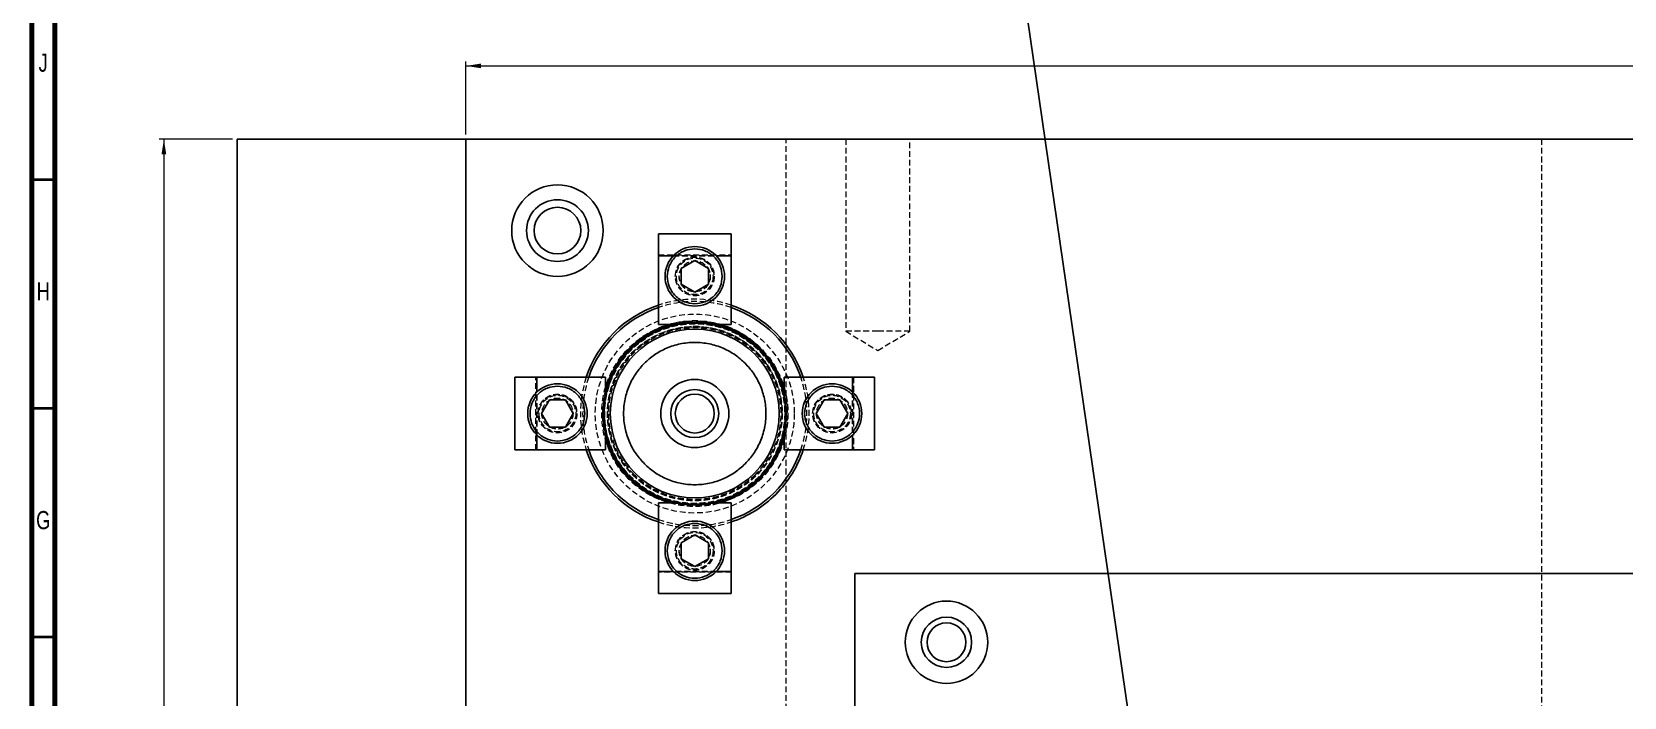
# Model space of a CAD drawing. Header units: millimetres. Extents: x 5 to 1539, y -495 to 895.
# Drawn here: x 5 to 352.9, y 286.9 to 432.3 of the extents above; entities that cross this region are included whole.
import ezdxf

# ---------------------------------------------------------------- set-up
doc = ezdxf.new("R2010")
doc.units = ezdxf.units.MM
doc.linetypes.add('HIDDEN', pattern=[1.905, 1.27, -0.635])
doc.styles.add('SLDTEXTSTYLE13', font='TXT', dxfattribs={"width": 0.75})
doc.dimstyles.new('SLDDIMSTYLE0', dxfattribs={"dimtxt": 3.5, "dimasz": 3.302, "dimexe": 0, "dimexo": 0.0625, "dimgap": 0.875, "dimtad": 1, "dimrnd": 1e-09, "dimzin": 12, "dimdsep": 46, "dimtxsty": 'SLDTEXTSTYLE13', "dimsah": 1, "dimcen": 0.09, "dimadec": 0, "dimazin": 3, "dimtfac": 1, "dimtofl": 0, "dimtmove": 0, "dimatfit": 3, "dimfxl": 1, "dimfrac": 2, "dimtolj": 1, "dimtzin": 12, "dimarcsym": 0})
doc.dimstyles.new('SLDDIMSTYLE1', dxfattribs={"dimtxt": 0.18, "dimasz": 1.016, "dimexe": 0, "dimexo": 0.0625, "dimgap": 0, "dimtad": 0, "dimtih": 1, "dimtoh": 1, "dimdec": 0, "dimrnd": 1e-09, "dimzin": 0, "dimdsep": 46, "dimtxsty": 'Standard', "dimblk1": 'DOT', "dimblk2": 'DOT', "dimsah": 1, "dimcen": 0.09, "dimadec": 0, "dimazin": 0, "dimtfac": 1.016, "dimtdec": 0, "dimtofl": 0, "dimtmove": 0, "dimatfit": 3, "dimldrblk": 'DOT', "dimfxl": 1, "dimfrac": 2, "dimtolj": 1, "dimtzin": 0, "dimarcsym": 0})

# ---------------------------------------------------------------- blocks, each defined once
blk = doc.blocks.new('_D')
at = {"color": 7, "linetype": 'Continuous', "lineweight": 18}
for p, q in [((48.85, 408.87), (32.85, 408.87)), ((33.85, 408.87), (33.85, 28.87)), ((48.85, 28.87), (32.85, 28.87))]:
    blk.add_line(p, q, dxfattribs=at)
for points in [[(33.85, 408.87), (33.34, 405.57), (34.36, 405.57)], [(33.85, 28.87), (34.36, 32.17), (33.34, 32.17)]]:
    blk.add_solid(points, dxfattribs=at)
at = {"color": 7, "linetype": 'Continuous', "lineweight": 18, "insert": (29.34, 212.68), "char_height": 3.5, "attachment_point": 1, "rotation": 90, "style": 'SLDTEXTSTYLE13'}
blk.add_mtext('380', dxfattribs=at)
blk = doc.blocks.new('_D_1')
at = {"color": 7, "linetype": 'Continuous', "lineweight": 18}
for p, q in [((99.85, 409.87), (99.85, 425.87)), ((99.85, 424.87), (649.85, 424.87)), ((649.85, 409.87), (649.85, 425.87))]:
    blk.add_line(p, q, dxfattribs=at)
for points in [[(99.85, 424.87), (103.15, 424.36), (103.15, 425.38)], [(649.85, 424.87), (646.55, 425.38), (646.55, 424.36)]]:
    blk.add_solid(points, dxfattribs=at)
at = {"color": 7, "linetype": 'Continuous', "lineweight": 18, "insert": (372.87, 429.38), "char_height": 3.5, "attachment_point": 1, "style": 'SLDTEXTSTYLE13'}
blk.add_mtext('550', dxfattribs=at)
blk = doc.blocks.new('_Dot')
at = {"color": 0, "linetype": 'ByBlock', "lineweight": -2}
blk.add_line((-0.5, 0), (-1, 0), dxfattribs=at)
at = {"color": 0, "linetype": 'ByBlock', "const_width": 0.5}
blk.add_lwpolyline([(-0.25, 0, 1), (0.25, 0, 1)], format="xyb", close=True, dxfattribs=at)

msp = doc.modelspace()

# ---------------------------------------------------------------- linework, layer by layer
at = {"color": 7, "linetype": 'Continuous', "lineweight": 70}
for p, q in [((5, 5), (5, 895)), ((10, 10), (10, 890))]:
    msp.add_line(p, q, dxfattribs=at)
at = {"color": 7, "linetype": 'Continuous', "lineweight": 25}
for p, q in [((49.851, 408.868), (49.851, 28.868)), ((99.851, 408.868), (49.851, 408.868)), ((99.851, 28.868), (99.851, 408.868)), ((99.851, 408.868), (649.851, 408.868)), ((157.801, 388.168), (141.901, 388.168)), ((141.901, 383.368), (141.901, 388.168)), ((157.801, 383.368), (157.801, 388.168)), ((141.901, 368.368), (141.901, 383.368)), ((157.801, 368.368), (157.801, 383.368)), ((149.851, 382.332), (146.851, 380.6)), ((146.851, 380.6), (146.851, 377.136)), ((152.851, 380.6), (149.851, 382.332)), ((152.851, 377.136), (152.851, 380.6)), ((146.851, 377.136), (149.851, 375.404)), ((149.851, 375.404), (152.851, 377.136)), ((141.901, 368.368), (145.407, 368.368)), ((154.296, 368.368), (157.801, 368.368)), ((110.551, 340.918), (110.551, 356.818)), ((115.351, 356.818), (110.551, 356.818)), ((115.351, 356.818), (130.351, 356.818)), ((130.351, 356.818), (130.351, 353.312)), ((169.351, 353.312), (169.351, 356.818)), ((169.351, 356.818), (184.351, 356.818)), ((184.351, 356.818), (189.151, 356.818)), ((189.151, 356.818), (189.151, 340.918)), ((118.119, 351.868), (116.387, 348.868)), ((121.583, 351.868), (118.119, 351.868)), ((123.316, 348.868), (121.583, 351.868)), ((178.119, 351.868), (176.387, 348.868)), ((181.583, 351.868), (178.119, 351.868)), ((183.316, 348.868), (181.583, 351.868)), ((116.387, 348.868), (118.119, 345.868)), ((121.583, 345.868), (123.316, 348.868)), ((176.387, 348.868), (178.119, 345.868)), ((181.583, 345.868), (183.316, 348.868)), ((118.119, 345.868), (121.583, 345.868)), ((178.119, 345.868), (181.583, 345.868)), ((130.351, 344.424), (130.351, 340.918)), ((169.351, 340.918), (169.351, 344.424)), ((115.351, 340.918), (110.551, 340.918)), ((130.351, 340.918), (115.351, 340.918)), ((184.351, 340.918), (169.351, 340.918)), ((184.351, 340.918), (189.151, 340.918)), ((145.407, 329.368), (141.901, 329.368)), ((141.901, 329.368), (141.901, 314.368)), ((157.801, 329.368), (154.296, 329.368)), ((157.801, 329.368), (157.801, 314.368)), ((149.851, 322.332), (146.851, 320.6)), ((146.851, 320.6), (146.851, 317.136)), ((152.851, 320.6), (149.851, 322.332)), ((152.851, 317.136), (152.851, 320.6)), ((146.851, 317.136), (149.851, 315.404)), ((149.851, 315.404), (152.851, 317.136)), ((141.901, 314.368), (141.901, 309.568)), ((157.801, 314.368), (157.801, 309.568)), ((184.851, 63.868), (184.851, 313.868)), ((184.851, 313.868), (419.851, 313.868)), ((141.901, 309.568), (157.801, 309.568))]:
    msp.add_line(p, q, dxfattribs=at)
at = {"color": 7, "linetype": 'HIDDEN', "lineweight": 18}
for p, q in [((169.851, 28.868), (169.851, 408.868)), ((182.851, 408.868), (182.851, 366.868)), ((196.851, 366.868), (196.851, 408.868)), ((334.851, 408.868), (334.851, 108.618)), ((141.901, 383.568), (157.801, 383.568)), ((157.801, 383.368), (141.901, 383.368)), ((145.161, 383.368), (154.542, 383.368)), ((189.851, 366.868), (182.851, 366.868)), ((182.851, 366.868), (189.851, 362.662)), ((196.851, 366.868), (189.851, 366.868)), ((189.851, 362.662), (196.851, 366.868)), ((115.151, 340.918), (115.151, 356.818)), ((115.351, 356.818), (115.351, 340.918)), ((184.351, 340.918), (184.351, 356.818)), ((184.551, 356.818), (184.551, 340.918)), ((115.351, 344.178), (115.351, 353.559)), ((184.351, 353.559), (184.351, 344.178)), ((141.901, 314.368), (157.801, 314.368)), ((157.801, 314.168), (141.901, 314.168)), ((154.542, 314.368), (145.161, 314.368))]:
    msp.add_line(p, q, dxfattribs=at)
at = {"color": 7, "linetype": 'Continuous', "lineweight": 35}
for p, q in [((10, 400), (5, 400)), ((10, 350), (5, 350)), ((10, 300), (5, 300))]:
    msp.add_line(p, q, dxfattribs=at)
at = {"color": 8, "linetype": 'Continuous', "lineweight": 25}
for p, q in [((141.901, 383.368), (145.161, 383.368)), ((154.542, 383.368), (157.801, 383.368)), ((115.351, 353.559), (115.351, 356.818)), ((184.351, 356.818), (184.351, 353.559)), ((115.351, 340.918), (115.351, 344.178)), ((184.351, 344.178), (184.351, 340.918)), ((145.161, 314.368), (141.901, 314.368)), ((157.801, 314.368), (154.542, 314.368))]:
    msp.add_line(p, q, dxfattribs=at)
at = {"color": 7, "linetype": 'Continuous', "lineweight": 25}
for centre, radius in [((119.851, 388.868), 10), ((119.851, 388.868), 6.75), ((119.851, 388.868), 5.1), ((149.851, 378.868), 6.5), ((149.851, 348.868), 20), ((149.851, 348.868), 19.83), ((149.851, 348.868), 18.452), ((119.851, 348.868), 6.5), ((149.851, 348.868), 7.45), ((179.851, 348.868), 6.5), ((149.851, 348.868), 5.25), ((149.851, 348.868), 4.25), ((149.851, 318.868), 6.5), ((204.851, 298.868), 9), ((204.851, 298.868), 5.5), ((204.851, 298.868), 4.25)]:
    msp.add_circle(centre, radius, dxfattribs=at)
at = {"color": 7, "linetype": 'HIDDEN', "lineweight": 18}
for centre, radius in [((149.851, 378.868), 4.25), ((149.851, 378.868), 4.2), ((149.851, 378.868), 4), ((149.851, 378.868), 3.4), ((149.851, 378.868), 3.375), ((149.851, 348.868), 21.75), ((149.851, 348.868), 20.334), ((149.851, 348.868), 19.99), ((149.851, 348.868), 19.97), ((149.851, 348.868), 19.8), ((149.851, 348.868), 19.67), ((149.851, 348.868), 19.65), ((149.851, 348.868), 19.092), ((149.851, 348.868), 19.027), ((149.851, 348.868), 19), ((119.851, 348.868), 4.25), ((119.851, 348.868), 4.2), ((119.851, 348.868), 4), ((119.851, 348.868), 3.4), ((119.851, 348.868), 3.375), ((179.851, 348.868), 4.25), ((179.851, 348.868), 4.2), ((179.851, 348.868), 4), ((179.851, 348.868), 3.4), ((179.851, 348.868), 3.375), ((149.851, 318.868), 4.25), ((149.851, 318.868), 4.2), ((149.851, 318.868), 4), ((149.851, 318.868), 3.4), ((149.851, 318.868), 3.375)]:
    msp.add_circle(centre, radius, dxfattribs=at)
at = {"color": 7, "linetype": 'Continuous', "lineweight": 25}
for radius, start, end in [(25, 108.54202, 161.45798), (25, 18.54202, 71.45798), (24.5, 108.93467, 161.06533), (24.5, 18.93467, 71.06533), (25, 198.54202, 251.45798), (24.5, 198.93467, 225), (24.5, 288.93467, 341.06533), (25, 315, 341.45798), (24.5, 225, 251.06533), (25, 288.54202, 315)]:
    msp.add_arc((149.851, 348.868), radius, start, end, dxfattribs=at)
at = {"color": 7, "linetype": 'HIDDEN', "lineweight": 18}
for radius, start, end in [(25, 71.45798, 108.54202), (24.5, 71.06533, 108.93467), (20.2, 74.87229, 105.12771), (20, 102.83857, 180), (20, 45, 77.16143), (25, 161.45798, 198.54202), (24.5, 161.06533, 198.93467), (24.5, 341.06533, 18.93467), (25, 341.45798, 18.54202), (20.2, 164.87229, 195.12771), (20, 180, 225), (24.5, 251.06533, 288.93467), (25, 251.45798, 288.54202)]:
    msp.add_arc((149.851, 348.868), radius, start, end, dxfattribs=at)
at = {"color": 8, "linetype": 'Continuous', "lineweight": 25}
for start, end in [(105.12771, 164.87229), (45, 74.87229), (195.12771, 225)]:
    msp.add_arc((149.851, 348.868), 20.2, start, end, dxfattribs=at)
at = {"color": 7, "linetype": 'Continuous', "lineweight": 25}
for points, knots in [([(155.851, 378.868), (155.771, 379.623), (155.648, 380.784), (154.9, 382.181), (154.125, 383.141), (153.164, 383.92), (151.767, 384.645), (149.851, 385.013), (147.936, 384.645), (146.539, 383.92), (145.577, 383.141), (144.803, 382.181), (144.055, 380.784), (143.932, 379.623), (143.851, 378.868)], [0, 0, 0, 0, 0.1197281, 0.1841801, 0.2499997, 0.3158199, 0.3802715, 0.4999996, 0.6197285, 0.6841801, 0.7500003, 0.8158199, 0.8802719, 1, 1, 1, 1]), ([(143.851, 378.868), (143.932, 378.113), (144.055, 376.952), (144.803, 375.555), (145.577, 374.594), (146.539, 373.82), (147.936, 373.072), (149.097, 372.948), (149.851, 372.868)], [0, 0, 0, 0, 0.2394573, 0.368361, 0.5, 0.631639, 0.7605427, 1, 1, 1, 1]), ([(149.851, 372.868), (150.606, 372.948), (151.767, 373.072), (153.164, 373.82), (154.125, 374.594), (154.9, 375.555), (155.648, 376.952), (155.771, 378.113), (155.851, 378.868)], [0, 0, 0, 0, 0.2394561, 0.36836, 0.4999992, 0.6316384, 0.7605424, 1, 1, 1, 1]), ([(160.85, 359.867), (160.144, 360.502), (158.688, 361.81), (156.026, 363.248), (153.041, 364.205), (149.851, 364.533), (146.664, 364.203), (143.671, 363.253), (141.032, 361.793), (138.791, 359.928), (136.927, 357.687), (135.466, 355.048), (134.516, 352.056), (134.187, 348.869), (134.515, 345.679), (135.471, 342.693), (136.909, 340.031), (138.218, 338.576), (138.853, 337.87)], [0, 0, 0, 0, 0.0582582, 0.1200057, 0.1843205, 0.2499999, 0.3156797, 0.3799945, 0.441742, 0.5000002, 0.5582582, 0.6200059, 0.6843207, 0.7500001, 0.8156798, 0.8799946, 0.9417422, 1, 1, 1, 1]), ([(160.85, 337.87), (161.485, 338.576), (162.794, 340.031), (164.231, 342.693), (165.188, 345.679), (165.516, 348.868), (165.188, 352.057), (164.231, 355.043), (162.794, 357.705), (161.485, 359.16), (160.85, 359.867)], [0, 0, 0, 0, 0.1165156, 0.240011, 0.3686406, 0.5000001, 0.6313589, 0.7599885, 0.8834839, 1, 1, 1, 1]), ([(119.851, 354.868), (119.097, 354.788), (117.936, 354.665), (116.538, 353.917), (115.578, 353.142), (114.799, 352.181), (114.074, 350.784), (113.707, 348.868), (114.074, 346.952), (114.799, 345.555), (115.578, 344.594), (116.538, 343.82), (117.936, 343.072), (119.097, 342.948), (119.851, 342.868)], [0, 0, 0, 0, 0.1197287, 0.1841803, 0.2499999, 0.31582, 0.380272, 0.4999999, 0.6197287, 0.6841806, 0.7500001, 0.8158197, 0.8802713, 1, 1, 1, 1]), ([(125.851, 348.868), (125.771, 349.623), (125.648, 350.784), (124.9, 352.181), (124.125, 353.142), (123.164, 353.917), (121.767, 354.665), (120.606, 354.788), (119.851, 354.868)], [0, 0, 0, 0, 0.2394563, 0.3683596, 0.5000011, 0.6316404, 0.7605437, 1, 1, 1, 1]), ([(179.851, 354.868), (179.097, 354.788), (177.936, 354.665), (176.539, 353.917), (175.577, 353.142), (174.803, 352.181), (174.055, 350.784), (173.932, 349.623), (173.851, 348.868)], [0, 0, 0, 0, 0.2394575, 0.3683607, 0.4999998, 0.6316401, 0.7605441, 1, 1, 1, 1]), ([(179.851, 342.868), (180.606, 342.948), (181.767, 343.072), (183.164, 343.82), (184.124, 344.594), (184.904, 345.555), (185.629, 346.952), (185.996, 348.868), (185.629, 350.784), (184.904, 352.181), (184.124, 353.142), (183.164, 353.917), (181.767, 354.665), (180.606, 354.788), (179.851, 354.868)], [0, 0, 0, 0, 0.1197281, 0.1841798, 0.2499995, 0.3158191, 0.3802712, 0.5000001, 0.6197282, 0.6841803, 0.7500005, 0.8158202, 0.8802719, 1, 1, 1, 1]), ([(119.851, 342.868), (120.606, 342.948), (121.767, 343.072), (123.164, 343.82), (124.125, 344.594), (124.9, 345.555), (125.648, 346.952), (125.771, 348.113), (125.851, 348.868)], [0, 0, 0, 0, 0.2394562, 0.3683595, 0.4999987, 0.631639, 0.7605423, 1, 1, 1, 1]), ([(173.851, 348.868), (173.932, 348.113), (174.055, 346.952), (174.803, 345.555), (175.577, 344.594), (176.539, 343.82), (177.936, 343.072), (179.097, 342.948), (179.851, 342.868)], [0, 0, 0, 0, 0.2394574, 0.3683613, 0.5000004, 0.6316394, 0.7605426, 1, 1, 1, 1]), ([(138.853, 337.87), (139.559, 337.234), (141.015, 335.926), (143.676, 334.488), (146.662, 333.532), (149.851, 333.204), (153.041, 333.532), (156.026, 334.488), (158.688, 335.926), (160.144, 337.234), (160.85, 337.87)], [0, 0, 0, 0, 0.1165163, 0.2400115, 0.368641, 0.5000003, 0.631359, 0.7599885, 0.8834837, 1, 1, 1, 1]), ([(149.851, 324.868), (149.097, 324.788), (147.936, 324.665), (146.539, 323.917), (145.577, 323.142), (144.803, 322.181), (144.055, 320.784), (143.932, 319.623), (143.851, 318.868)], [0, 0, 0, 0, 0.2394575, 0.3683611, 0.5000002, 0.6316393, 0.7605433, 1, 1, 1, 1]), ([(155.851, 318.868), (155.771, 319.623), (155.648, 320.784), (154.9, 322.181), (154.125, 323.142), (153.164, 323.917), (151.767, 324.665), (150.606, 324.788), (149.851, 324.868)], [0, 0, 0, 0, 0.2394571, 0.3683612, 0.5000006, 0.6316399, 0.7605437, 1, 1, 1, 1]), ([(143.851, 318.868), (143.932, 318.113), (144.055, 316.952), (144.803, 315.555), (145.577, 314.595), (146.539, 313.816), (147.936, 313.091), (149.851, 312.723), (151.767, 313.091), (153.164, 313.816), (154.125, 314.595), (154.9, 315.555), (155.648, 316.952), (155.771, 318.113), (155.851, 318.868)], [0, 0, 0, 0, 0.1197284, 0.1841807, 0.2500003, 0.3158198, 0.3802716, 0.5000004, 0.6197284, 0.6841802, 0.7499997, 0.8158193, 0.8802716, 1, 1, 1, 1])]:
    msp.add_open_spline(points, degree=3, knots=knots, dxfattribs=at)
at = {"color": 7, "linetype": 'HIDDEN', "lineweight": 18}
for points, knots in [([(136.556, 335.573), (135.789, 336.427), (134.207, 338.186), (132.469, 341.404), (131.313, 345.013), (130.916, 348.869), (131.314, 352.721), (132.463, 356.339), (134.228, 359.529), (136.482, 362.238), (139.191, 364.491), (142.381, 366.257), (145.998, 367.405), (149.851, 367.804), (153.706, 367.407), (157.316, 366.251), (160.533, 364.512), (162.292, 362.931), (163.146, 362.163)], [0, 0, 0, 0, 0.0582581, 0.1200058, 0.1843204, 0.2500001, 0.3156796, 0.3799944, 0.4417421, 0.5000002, 0.5582582, 0.6200057, 0.6843205, 0.7500002, 0.8156797, 0.8799945, 0.9417421, 1, 1, 1, 1]), ([(163.146, 362.163), (163.914, 361.309), (165.496, 359.55), (167.234, 356.332), (168.39, 352.723), (168.786, 348.868), (168.39, 345.013), (167.234, 341.404), (165.496, 338.186), (163.914, 336.427), (163.146, 335.573)], [0, 0, 0, 0, 0.1165162, 0.2400115, 0.3686411, 0.5, 0.6313594, 0.7599885, 0.8834838, 1, 1, 1, 1]), ([(169.351, 354.126), (169.381, 354.018), (169.485, 353.649), (169.57, 353.262), (169.646, 352.895), (169.73, 352.475), (169.839, 351.83), (169.939, 351.036), (170.004, 350.32), (170.043, 349.598), (170.052, 349.072), (170.05, 348.481), (170.033, 347.861), (169.973, 347.033), (169.887, 346.257), (169.773, 345.496), (169.669, 344.947), (169.535, 344.315), (169.439, 343.942), (169.351, 343.604)], [0, 0, 0, 0, 0.03145303, 0.10812778, 0.11158097, 0.13703298, 0.22875018, 0.29587254, 0.36268369, 0.43120562, 0.49972527, 0.51066516, 0.59777289, 0.67464629, 0.74449153, 0.81790674, 0.89132024, 0.90190562, 1, 1, 1, 1]), ([(163.146, 335.573), (162.292, 334.805), (160.533, 333.224), (157.316, 331.486), (153.706, 330.329), (149.851, 329.933), (145.997, 330.329), (142.387, 331.486), (139.17, 333.224), (137.41, 334.805), (136.556, 335.573)], [0, 0, 0, 0, 0.1165161, 0.2400111, 0.3686408, 0.4999997, 0.6313592, 0.7599889, 0.8834839, 1, 1, 1, 1]), ([(155.109, 329.368), (155.001, 329.338), (154.632, 329.235), (154.245, 329.15), (153.878, 329.073), (153.459, 328.989), (152.813, 328.88), (152.019, 328.78), (151.303, 328.716), (150.581, 328.677), (150.056, 328.667), (149.465, 328.669), (148.844, 328.687), (148.016, 328.746), (147.24, 328.833), (146.479, 328.946), (145.93, 329.051), (145.298, 329.184), (144.925, 329.281), (144.588, 329.368)], [0, 0, 0, 0, 0.0314529, 0.1081278, 0.1115808, 0.1370328, 0.2287502, 0.2958725, 0.3626836, 0.4312056, 0.4997252, 0.5106651, 0.5977729, 0.6746463, 0.7444916, 0.8179067, 0.8913202, 0.9019071, 1, 1, 1, 1])]:
    msp.add_open_spline(points, degree=3, knots=knots, dxfattribs=at)
at = {"color": 8, "linetype": 'Continuous', "lineweight": 25}
for points, knots in [([(164.135, 363.152), (164.712, 362.532), (165.865, 361.292), (167.281, 359.176), (168.178, 357.424), (168.704, 356.138), (168.982, 355.37), (169.199, 354.699), (169.31, 354.281), (169.351, 354.126)], [0, 0, 0, 0, 0.2406549, 0.4813089, 0.721964, 0.7994213, 0.8768778, 0.9543271, 1, 1, 1, 1]), ([(169.351, 343.604), (169.345, 343.576), (169.265, 343.249), (169.066, 342.623), (168.757, 341.729), (168.024, 339.931), (166.66, 337.39), (164.96, 335.502), (164.135, 334.585)], [0, 0, 0, 0, 0.0081916, 0.0960887, 0.1869405, 0.2777899, 0.6493968, 1, 1, 1, 1]), ([(144.588, 329.368), (144.56, 329.375), (144.232, 329.454), (143.606, 329.654), (142.712, 329.962), (140.914, 330.695), (138.374, 332.06), (136.485, 333.759), (135.568, 334.585)], [0, 0, 0, 0, 0.0081918, 0.0960887, 0.1869407, 0.2777911, 0.6493962, 1, 1, 1, 1]), ([(164.135, 334.585), (163.515, 334.008), (162.275, 332.855), (160.159, 331.438), (158.407, 330.542), (157.121, 330.015), (156.353, 329.738), (155.682, 329.521), (155.264, 329.409), (155.109, 329.368)], [0, 0, 0, 0, 0.2406553, 0.4813088, 0.7219639, 0.7994214, 0.8768792, 0.9543269, 1, 1, 1, 1])]:
    msp.add_open_spline(points, degree=3, knots=knots, dxfattribs=at)

# ---------------------------------------------------------------- texts
at = {"color": 7, "linetype": 'Continuous', "lineweight": 0, "char_height": 3.969, "attachment_point": 2, "style": 'SLDTEXTSTYLE13'}
for s, insert in [('J', (7.465, 427.56)), ('H', (7.49, 377.56)), ('G', (7.487, 327.56))]:
    msp.add_mtext(s, dxfattribs=dict(at, insert=insert))

# ---------------------------------------------------------------- dimensions: what is measured, and where the dimension line sits
at = {"color": 7, "linetype": 'Continuous', "lineweight": 18}
dim = msp.add_linear_dim(base=(649.851, 424.868), p1=(99.851, 408.868), p2=(649.851, 408.868), dimstyle='SLDDIMSTYLE0', dxfattribs=at)
dim.commit()
dim.dimension.update_dxf_attribs({"geometry": '_D_1', "text_midpoint": (376.752, 424.868), "dimtype": 160})
dim = msp.add_linear_dim(base=(33.851, 28.868), p1=(49.851, 408.868), p2=(49.851, 28.868), angle=90, dimstyle='SLDDIMSTYLE0', dxfattribs=at)
dim.commit()
dim.dimension.update_dxf_attribs({"geometry": '_D', "text_midpoint": (33.851, 216.555), "dimtype": 160})

# ---------------------------------------------------------------- leaders
at = {"color": 7, "linetype": 'Continuous', "lineweight": 0}
msp.add_leader([(247.422, 263.809), (222.551, 435.261)], dimstyle='SLDDIMSTYLE1', dxfattribs=at)

doc.saveas('drawing.dxf')
